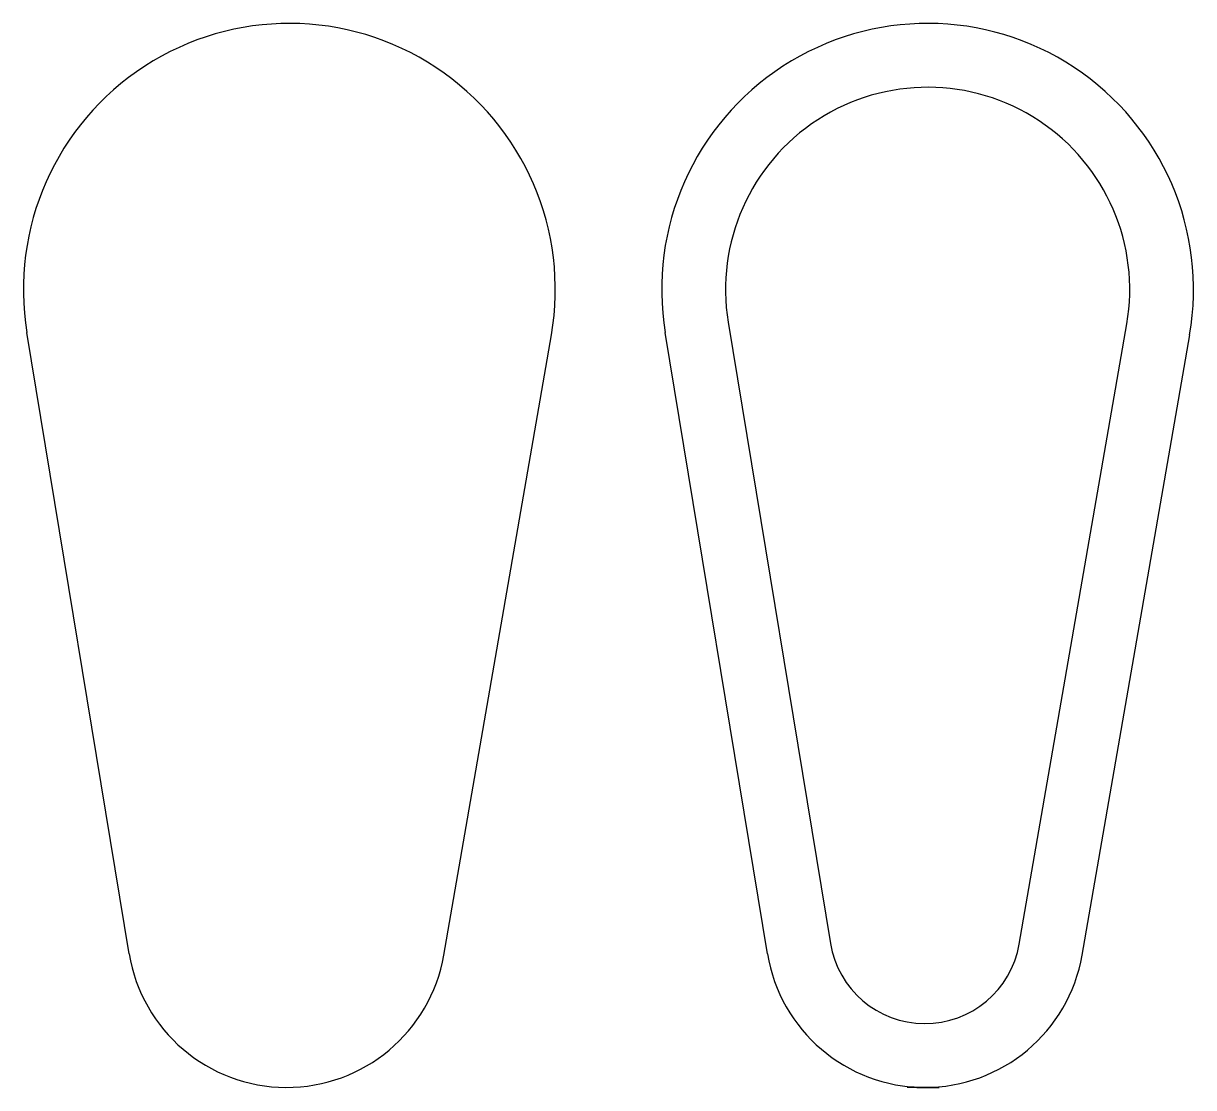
# Model space of a CAD drawing. Header units: millimetres. Extents: x -8.1 to 28.6, y -23.4 to 10.
import ezdxf

# ---------------------------------------------------------------- set-up
doc = ezdxf.new("R2010")
doc.units = ezdxf.units.MM
doc.layers.add('Skizzierebene 01', color=7, linetype='Continuous')
doc.layers.add('Skizzierebene 02', color=7, linetype='Continuous')

msp = doc.modelspace()

# ---------------------------------------------------------------- linework, layer by layer
at = {"layer": 'Skizzierebene 01'}
for p, q in [((13.974, 0.62), (17.177, -18.839)), ((23.093, -18.864), (26.463, 0.566)), ((-4.797, -19.163), (-7.999, 0.295)), ((5.063, -19.206), (8.434, 0.224)), ((15.203, -19.163), (12.001, 0.295)), ((25.063, -19.206), (28.434, 0.224))]:
    msp.add_line(p, q, dxfattribs=at)
for centre, radius, start, end in [((0.223, 1.648), 8.333, 350.1582, 189.3464), ((20.223, 1.648), 8.333, 350.1582, 189.3464), ((20.223, 1.648), 6.333, 350.1582, 189.3464), ((20.137, -18.351), 3, 189.3464, 350.1582), ((0.137, -18.351), 5, 189.3464, 350.1582), ((20.137, -18.351), 5, 189.3464, 350.1582)]:
    msp.add_arc(centre, radius, start, end, dxfattribs=at)
at = {"layer": 'Skizzierebene 02', "extrusion": (-0.010753, -0.999942, 0)}
msp.add_circle((20.333, 1, 23.134), 0.5, dxfattribs=at)

doc.saveas('drawing.dxf')
